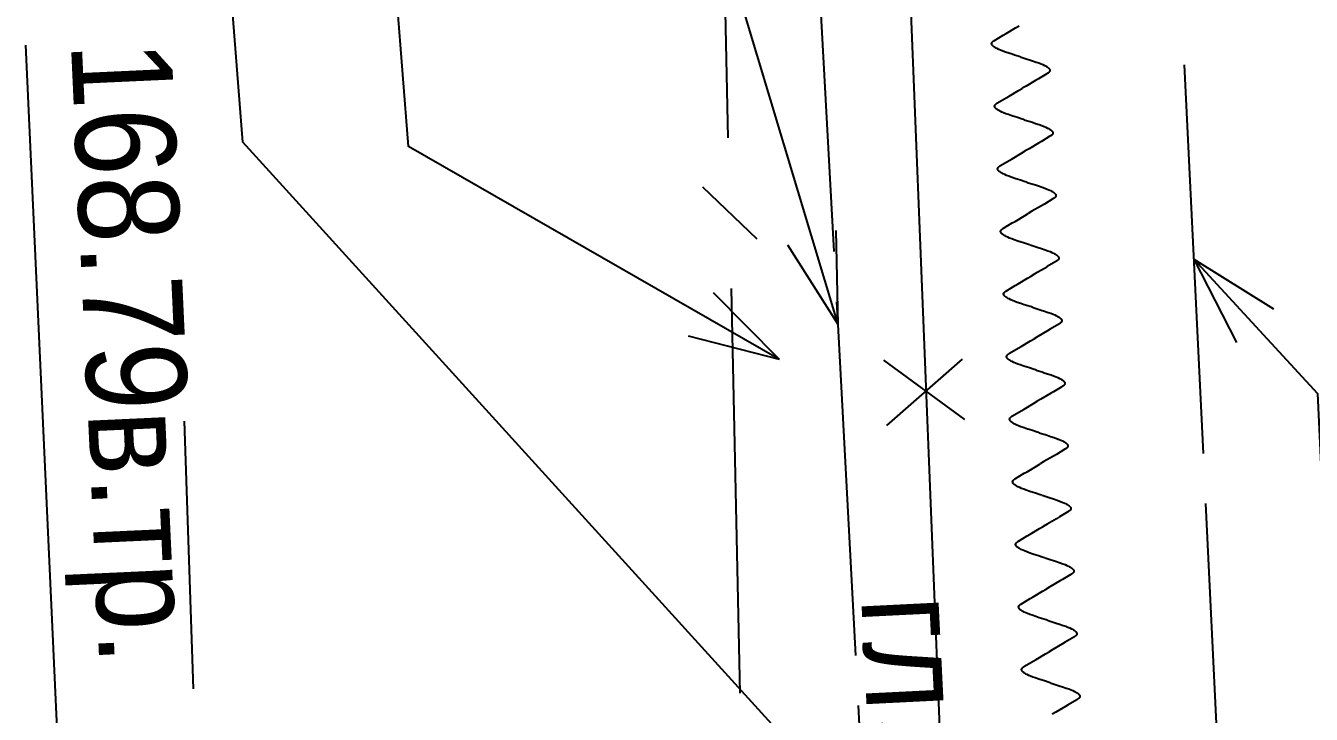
# Model space of a CAD drawing. Header units: metres. Extents: x -3947 to -3704, y 4976 to 6609.
# Drawn here: x -3901.38 to -3888.58, y 6405.94 to 6412.79 of the extents above; entities that cross this region are included whole.
import ezdxf
from ezdxf.enums import TextEntityAlignment as Align

# ---------------------------------------------------------------- set-up
doc = ezdxf.new("R2010")
doc.units = ezdxf.units.M
doc.header["$MEASUREMENT"] = 0
for name, color, linetype, lineweight in [('Водопровод', 7, 'Continuous', 25), ('Кабель защиты', 7, 'Continuous', 25), ('Кабель связи', 7, 'Continuous', 25), ('Кабель электрический', 7, 'Continuous', 25)]:
    doc.layers.add(name, color=color, linetype=linetype, lineweight=lineweight)
doc.styles.add('Style-RUSSIAN_1251', font='RUSSIAN_1251.shx')

msp = doc.modelspace()

# ---------------------------------------------------------------- linework, layer by layer
at = {"layer": 'Водопровод', "linetype": 'Continuous'}
for p, q in [((-3892.808, 6418.92), (-3892.184, 6403.401)), ((-3892.028, 6408.873), (-3892.835, 6409.463)), ((-3892.054, 6409.473), (-3892.807, 6408.814))]:
    msp.add_line(p, q, dxfattribs=at)
at = {"layer": 'Водопровод', "linetype": 'Continuous', "flags": 128}
msp.add_lwpolyline([(-3888.648, 6400.006), (-3899.22, 6411.634), (-3899.835, 6419.475)], dxfattribs=at)
at = {"layer": 'Кабель защиты', "linetype": 'Continuous', "flags": 128}
for points in [[(-3891.47, 6412.482), (-3891.485, 6412.487), (-3891.534, 6412.502), (-3891.555, 6412.509), (-3891.588, 6412.52), (-3891.624, 6412.532), (-3891.649, 6412.541), (-3891.672, 6412.55), (-3891.689, 6412.558), (-3891.707, 6412.566), (-3891.717, 6412.571), (-3891.726, 6412.576), (-3891.733, 6412.581), (-3891.736, 6412.583), (-3891.739, 6412.585), (-3891.744, 6412.589), (-3891.747, 6412.592), (-3891.75, 6412.594), (-3891.752, 6412.596), (-3891.754, 6412.599), (-3891.756, 6412.602), (-3891.758, 6412.604), (-3891.758, 6412.606), (-3891.759, 6412.607), (-3891.76, 6412.609), (-3891.76, 6412.61), (-3891.76, 6412.612), (-3891.761, 6412.614), (-3891.761, 6412.616), (-3891.761, 6412.617), (-3891.761, 6412.618), (-3891.76, 6412.619), (-3891.76, 6412.62), (-3891.76, 6412.621), (-3891.759, 6412.623), (-3891.759, 6412.624), (-3891.758, 6412.626), (-3891.757, 6412.628), (-3891.756, 6412.629), (-3891.755, 6412.63), (-3891.754, 6412.631), (-3891.753, 6412.632), (-3891.752, 6412.633), (-3891.75, 6412.636), (-3891.748, 6412.637), (-3891.745, 6412.639), (-3891.741, 6412.642), (-3891.738, 6412.644), (-3891.731, 6412.648), (-3891.645, 6412.7), (-3891.617, 6412.716), (-3891.522, 6412.772), (-3891.485, 6412.794)], [(-3891.47, 6412.482), (-3891.456, 6412.478), (-3891.407, 6412.462), (-3891.385, 6412.455), (-3891.352, 6412.445), (-3891.316, 6412.432), (-3891.292, 6412.423), (-3891.268, 6412.414), (-3891.251, 6412.407), (-3891.234, 6412.399), (-3891.224, 6412.393), (-3891.215, 6412.388), (-3891.208, 6412.384), (-3891.205, 6412.382), (-3891.202, 6412.379), (-3891.196, 6412.375), (-3891.193, 6412.373), (-3891.191, 6412.37), (-3891.188, 6412.368), (-3891.186, 6412.365), (-3891.184, 6412.362), (-3891.183, 6412.36), (-3891.182, 6412.358), (-3891.181, 6412.357), (-3891.181, 6412.355), (-3891.181, 6412.354), (-3891.18, 6412.352), (-3891.18, 6412.35), (-3891.18, 6412.348), (-3891.18, 6412.347), (-3891.18, 6412.346), (-3891.18, 6412.345), (-3891.18, 6412.344), (-3891.181, 6412.343), (-3891.181, 6412.341), (-3891.182, 6412.34), (-3891.183, 6412.338), (-3891.184, 6412.337), (-3891.184, 6412.336), (-3891.185, 6412.334), (-3891.186, 6412.333), (-3891.187, 6412.332), (-3891.188, 6412.331), (-3891.191, 6412.329), (-3891.193, 6412.327), (-3891.195, 6412.325), (-3891.199, 6412.322), (-3891.203, 6412.32), (-3891.21, 6412.316), (-3891.295, 6412.265), (-3891.324, 6412.248), (-3891.418, 6412.192), (-3891.455, 6412.171)], [(-3891.44, 6411.859), (-3891.455, 6411.863), (-3891.504, 6411.879), (-3891.526, 6411.886), (-3891.558, 6411.896), (-3891.594, 6411.909), (-3891.619, 6411.918), (-3891.643, 6411.927), (-3891.66, 6411.934), (-3891.677, 6411.942), (-3891.687, 6411.948), (-3891.696, 6411.953), (-3891.703, 6411.957), (-3891.706, 6411.959), (-3891.709, 6411.962), (-3891.714, 6411.966), (-3891.718, 6411.968), (-3891.72, 6411.971), (-3891.722, 6411.973), (-3891.724, 6411.976), (-3891.727, 6411.979), (-3891.728, 6411.981), (-3891.729, 6411.983), (-3891.729, 6411.984), (-3891.73, 6411.986), (-3891.73, 6411.987), (-3891.731, 6411.989), (-3891.731, 6411.991), (-3891.731, 6411.993), (-3891.731, 6411.994), (-3891.731, 6411.995), (-3891.73, 6411.996), (-3891.73, 6411.997), (-3891.73, 6411.998), (-3891.729, 6412), (-3891.729, 6412.001), (-3891.728, 6412.003), (-3891.727, 6412.004), (-3891.726, 6412.005), (-3891.725, 6412.007), (-3891.724, 6412.008), (-3891.723, 6412.009), (-3891.722, 6412.01), (-3891.72, 6412.012), (-3891.718, 6412.014), (-3891.715, 6412.016), (-3891.712, 6412.019), (-3891.708, 6412.021), (-3891.701, 6412.025), (-3891.616, 6412.076), (-3891.587, 6412.093), (-3891.492, 6412.149), (-3891.455, 6412.17)], [(-3891.44, 6411.859), (-3891.426, 6411.854), (-3891.377, 6411.839), (-3891.355, 6411.832), (-3891.323, 6411.821), (-3891.286, 6411.809), (-3891.262, 6411.8), (-3891.238, 6411.791), (-3891.221, 6411.783), (-3891.204, 6411.775), (-3891.194, 6411.77), (-3891.185, 6411.765), (-3891.178, 6411.76), (-3891.175, 6411.758), (-3891.172, 6411.756), (-3891.166, 6411.752), (-3891.163, 6411.749), (-3891.161, 6411.747), (-3891.159, 6411.745), (-3891.157, 6411.742), (-3891.154, 6411.739), (-3891.153, 6411.737), (-3891.152, 6411.735), (-3891.152, 6411.734), (-3891.151, 6411.732), (-3891.151, 6411.731), (-3891.15, 6411.729), (-3891.15, 6411.727), (-3891.15, 6411.725), (-3891.15, 6411.724), (-3891.15, 6411.723), (-3891.15, 6411.722), (-3891.151, 6411.721), (-3891.151, 6411.72), (-3891.151, 6411.718), (-3891.152, 6411.717), (-3891.153, 6411.715), (-3891.154, 6411.713), (-3891.155, 6411.712), (-3891.155, 6411.711), (-3891.157, 6411.71), (-3891.158, 6411.709), (-3891.159, 6411.708), (-3891.161, 6411.705), (-3891.163, 6411.704), (-3891.166, 6411.702), (-3891.169, 6411.699), (-3891.173, 6411.697), (-3891.18, 6411.693), (-3891.265, 6411.641), (-3891.294, 6411.625), (-3891.388, 6411.569), (-3891.426, 6411.547)], [(-3891.411, 6411.236), (-3891.425, 6411.24), (-3891.474, 6411.255), (-3891.496, 6411.262), (-3891.528, 6411.273), (-3891.565, 6411.286), (-3891.589, 6411.295), (-3891.613, 6411.304), (-3891.63, 6411.311), (-3891.647, 6411.319), (-3891.657, 6411.325), (-3891.666, 6411.329), (-3891.673, 6411.334), (-3891.676, 6411.336), (-3891.679, 6411.338), (-3891.685, 6411.342), (-3891.688, 6411.345), (-3891.69, 6411.347), (-3891.692, 6411.35), (-3891.695, 6411.352), (-3891.697, 6411.356), (-3891.698, 6411.358), (-3891.699, 6411.359), (-3891.699, 6411.361), (-3891.7, 6411.362), (-3891.7, 6411.364), (-3891.701, 6411.366), (-3891.701, 6411.367), (-3891.701, 6411.369), (-3891.701, 6411.37), (-3891.701, 6411.371), (-3891.701, 6411.372), (-3891.7, 6411.374), (-3891.7, 6411.375), (-3891.7, 6411.376), (-3891.699, 6411.378), (-3891.698, 6411.38), (-3891.697, 6411.381), (-3891.696, 6411.382), (-3891.696, 6411.383), (-3891.694, 6411.385), (-3891.693, 6411.386), (-3891.692, 6411.387), (-3891.69, 6411.389), (-3891.688, 6411.391), (-3891.686, 6411.393), (-3891.682, 6411.395), (-3891.678, 6411.398), (-3891.671, 6411.402), (-3891.586, 6411.453), (-3891.557, 6411.47), (-3891.463, 6411.525), (-3891.426, 6411.547)], [(-3891.411, 6411.236), (-3891.396, 6411.231), (-3891.347, 6411.216), (-3891.325, 6411.209), (-3891.293, 6411.198), (-3891.257, 6411.186), (-3891.232, 6411.177), (-3891.209, 6411.167), (-3891.191, 6411.16), (-3891.174, 6411.152), (-3891.164, 6411.147), (-3891.155, 6411.142), (-3891.148, 6411.137), (-3891.145, 6411.135), (-3891.142, 6411.133), (-3891.137, 6411.129), (-3891.133, 6411.126), (-3891.131, 6411.124), (-3891.129, 6411.121), (-3891.127, 6411.119), (-3891.124, 6411.116), (-3891.123, 6411.113), (-3891.122, 6411.112), (-3891.122, 6411.11), (-3891.121, 6411.109), (-3891.121, 6411.108), (-3891.12, 6411.105), (-3891.12, 6411.104), (-3891.12, 6411.102), (-3891.12, 6411.101), (-3891.12, 6411.1), (-3891.121, 6411.099), (-3891.121, 6411.097), (-3891.121, 6411.096), (-3891.122, 6411.095), (-3891.122, 6411.093), (-3891.123, 6411.091), (-3891.124, 6411.09), (-3891.125, 6411.089), (-3891.126, 6411.088), (-3891.127, 6411.087), (-3891.128, 6411.085), (-3891.129, 6411.084), (-3891.131, 6411.082), (-3891.133, 6411.081), (-3891.136, 6411.078), (-3891.139, 6411.076), (-3891.143, 6411.073), (-3891.15, 6411.069), (-3891.235, 6411.018), (-3891.264, 6411.001), (-3891.359, 6410.946), (-3891.396, 6410.924)], [(-3891.381, 6410.612), (-3891.395, 6410.617), (-3891.444, 6410.632), (-3891.466, 6410.639), (-3891.499, 6410.65), (-3891.535, 6410.662), (-3891.559, 6410.671), (-3891.583, 6410.68), (-3891.6, 6410.688), (-3891.617, 6410.696), (-3891.627, 6410.701), (-3891.636, 6410.706), (-3891.643, 6410.711), (-3891.646, 6410.713), (-3891.65, 6410.715), (-3891.655, 6410.719), (-3891.658, 6410.722), (-3891.66, 6410.724), (-3891.663, 6410.727), (-3891.665, 6410.729), (-3891.667, 6410.732), (-3891.668, 6410.735), (-3891.669, 6410.736), (-3891.67, 6410.737), (-3891.67, 6410.739), (-3891.671, 6410.74), (-3891.671, 6410.742), (-3891.671, 6410.744), (-3891.671, 6410.746), (-3891.671, 6410.747), (-3891.671, 6410.748), (-3891.671, 6410.749), (-3891.671, 6410.75), (-3891.67, 6410.752), (-3891.67, 6410.753), (-3891.669, 6410.755), (-3891.668, 6410.756), (-3891.667, 6410.758), (-3891.667, 6410.759), (-3891.666, 6410.76), (-3891.665, 6410.761), (-3891.664, 6410.762), (-3891.663, 6410.763), (-3891.66, 6410.766), (-3891.658, 6410.767), (-3891.656, 6410.769), (-3891.652, 6410.772), (-3891.648, 6410.774), (-3891.641, 6410.779), (-3891.556, 6410.83), (-3891.527, 6410.846), (-3891.433, 6410.902), (-3891.396, 6410.924)], [(-3891.381, 6410.612), (-3891.366, 6410.608), (-3891.317, 6410.592), (-3891.296, 6410.585), (-3891.263, 6410.575), (-3891.227, 6410.562), (-3891.202, 6410.553), (-3891.179, 6410.544), (-3891.162, 6410.537), (-3891.144, 6410.529), (-3891.134, 6410.523), (-3891.126, 6410.518), (-3891.118, 6410.514), (-3891.115, 6410.512), (-3891.112, 6410.51), (-3891.107, 6410.505), (-3891.104, 6410.503), (-3891.101, 6410.5), (-3891.099, 6410.498), (-3891.097, 6410.495), (-3891.095, 6410.492), (-3891.093, 6410.49), (-3891.093, 6410.489), (-3891.092, 6410.487), (-3891.091, 6410.486), (-3891.091, 6410.484), (-3891.091, 6410.482), (-3891.09, 6410.48), (-3891.09, 6410.478), (-3891.09, 6410.478), (-3891.09, 6410.476), (-3891.091, 6410.475), (-3891.091, 6410.474), (-3891.091, 6410.473), (-3891.092, 6410.472), (-3891.092, 6410.47), (-3891.093, 6410.468), (-3891.094, 6410.467), (-3891.095, 6410.466), (-3891.096, 6410.465), (-3891.097, 6410.463), (-3891.098, 6410.462), (-3891.099, 6410.461), (-3891.101, 6410.459), (-3891.103, 6410.457), (-3891.106, 6410.455), (-3891.11, 6410.452), (-3891.113, 6410.45), (-3891.12, 6410.446), (-3891.206, 6410.395), (-3891.234, 6410.378), (-3891.329, 6410.322), (-3891.366, 6410.301)], [(-3891.351, 6409.989), (-3891.365, 6409.994), (-3891.414, 6410.009), (-3891.436, 6410.016), (-3891.469, 6410.027), (-3891.505, 6410.039), (-3891.529, 6410.048), (-3891.553, 6410.057), (-3891.57, 6410.064), (-3891.587, 6410.073), (-3891.598, 6410.078), (-3891.606, 6410.083), (-3891.614, 6410.087), (-3891.617, 6410.09), (-3891.62, 6410.092), (-3891.625, 6410.096), (-3891.628, 6410.099), (-3891.63, 6410.101), (-3891.633, 6410.103), (-3891.635, 6410.106), (-3891.637, 6410.109), (-3891.638, 6410.111), (-3891.639, 6410.113), (-3891.64, 6410.114), (-3891.64, 6410.116), (-3891.641, 6410.117), (-3891.641, 6410.119), (-3891.641, 6410.121), (-3891.641, 6410.123), (-3891.641, 6410.124), (-3891.641, 6410.125), (-3891.641, 6410.126), (-3891.641, 6410.127), (-3891.64, 6410.128), (-3891.64, 6410.13), (-3891.639, 6410.131), (-3891.638, 6410.133), (-3891.637, 6410.134), (-3891.637, 6410.135), (-3891.636, 6410.137), (-3891.635, 6410.138), (-3891.634, 6410.139), (-3891.633, 6410.14), (-3891.63, 6410.142), (-3891.629, 6410.144), (-3891.626, 6410.146), (-3891.622, 6410.149), (-3891.618, 6410.151), (-3891.611, 6410.155), (-3891.526, 6410.207), (-3891.497, 6410.223), (-3891.403, 6410.279), (-3891.366, 6410.301)], [(-3891.351, 6409.989), (-3891.336, 6409.984), (-3891.288, 6409.969), (-3891.266, 6409.962), (-3891.233, 6409.951), (-3891.197, 6409.939), (-3891.172, 6409.93), (-3891.149, 6409.921), (-3891.132, 6409.914), (-3891.115, 6409.905), (-3891.104, 6409.9), (-3891.096, 6409.895), (-3891.088, 6409.891), (-3891.085, 6409.888), (-3891.082, 6409.886), (-3891.077, 6409.882), (-3891.074, 6409.879), (-3891.071, 6409.877), (-3891.069, 6409.875), (-3891.067, 6409.872), (-3891.065, 6409.869), (-3891.064, 6409.867), (-3891.063, 6409.865), (-3891.062, 6409.864), (-3891.062, 6409.862), (-3891.061, 6409.861), (-3891.061, 6409.859), (-3891.061, 6409.857), (-3891.06, 6409.855), (-3891.061, 6409.854), (-3891.061, 6409.853), (-3891.061, 6409.852), (-3891.061, 6409.851), (-3891.061, 6409.85), (-3891.062, 6409.848), (-3891.063, 6409.847), (-3891.064, 6409.845), (-3891.064, 6409.844), (-3891.065, 6409.843), (-3891.066, 6409.841), (-3891.067, 6409.84), (-3891.068, 6409.839), (-3891.069, 6409.838), (-3891.071, 6409.836), (-3891.073, 6409.834), (-3891.076, 6409.832), (-3891.08, 6409.829), (-3891.083, 6409.827), (-3891.09, 6409.823), (-3891.176, 6409.771), (-3891.204, 6409.755), (-3891.299, 6409.699), (-3891.336, 6409.677)], [(-3891.321, 6409.366), (-3891.336, 6409.37), (-3891.384, 6409.386), (-3891.406, 6409.393), (-3891.439, 6409.403), (-3891.475, 6409.416), (-3891.5, 6409.425), (-3891.523, 6409.434), (-3891.54, 6409.441), (-3891.557, 6409.449), (-3891.568, 6409.455), (-3891.576, 6409.46), (-3891.584, 6409.464), (-3891.587, 6409.466), (-3891.59, 6409.468), (-3891.595, 6409.473), (-3891.598, 6409.475), (-3891.601, 6409.478), (-3891.603, 6409.48), (-3891.605, 6409.483), (-3891.607, 6409.486), (-3891.608, 6409.488), (-3891.609, 6409.489), (-3891.61, 6409.491), (-3891.61, 6409.492), (-3891.611, 6409.494), (-3891.611, 6409.496), (-3891.611, 6409.498), (-3891.611, 6409.5), (-3891.611, 6409.5), (-3891.611, 6409.502), (-3891.611, 6409.503), (-3891.611, 6409.504), (-3891.611, 6409.505), (-3891.61, 6409.506), (-3891.609, 6409.508), (-3891.608, 6409.51), (-3891.608, 6409.511), (-3891.607, 6409.512), (-3891.606, 6409.513), (-3891.605, 6409.515), (-3891.604, 6409.516), (-3891.603, 6409.517), (-3891.601, 6409.519), (-3891.599, 6409.521), (-3891.596, 6409.523), (-3891.592, 6409.526), (-3891.589, 6409.528), (-3891.582, 6409.532), (-3891.496, 6409.583), (-3891.468, 6409.6), (-3891.373, 6409.656), (-3891.336, 6409.677)], [(-3891.321, 6409.366), (-3891.307, 6409.361), (-3891.258, 6409.346), (-3891.236, 6409.339), (-3891.203, 6409.328), (-3891.167, 6409.316), (-3891.143, 6409.307), (-3891.119, 6409.298), (-3891.102, 6409.29), (-3891.085, 6409.282), (-3891.074, 6409.277), (-3891.066, 6409.272), (-3891.058, 6409.267), (-3891.055, 6409.265), (-3891.052, 6409.263), (-3891.047, 6409.259), (-3891.044, 6409.256), (-3891.042, 6409.254), (-3891.039, 6409.251), (-3891.037, 6409.249), (-3891.035, 6409.246), (-3891.034, 6409.243), (-3891.033, 6409.242), (-3891.032, 6409.241), (-3891.032, 6409.239), (-3891.031, 6409.238), (-3891.031, 6409.236), (-3891.031, 6409.234), (-3891.031, 6409.232), (-3891.031, 6409.231), (-3891.031, 6409.23), (-3891.031, 6409.229), (-3891.031, 6409.228), (-3891.032, 6409.226), (-3891.032, 6409.225), (-3891.033, 6409.223), (-3891.034, 6409.222), (-3891.035, 6409.22), (-3891.035, 6409.219), (-3891.036, 6409.218), (-3891.037, 6409.217), (-3891.038, 6409.216), (-3891.039, 6409.214), (-3891.042, 6409.212), (-3891.043, 6409.211), (-3891.046, 6409.209), (-3891.05, 6409.206), (-3891.054, 6409.204), (-3891.061, 6409.199), (-3891.146, 6409.148), (-3891.175, 6409.132), (-3891.269, 6409.076), (-3891.306, 6409.054)], [(-3891.291, 6408.742), (-3891.306, 6408.747), (-3891.355, 6408.762), (-3891.376, 6408.769), (-3891.409, 6408.78), (-3891.445, 6408.792), (-3891.47, 6408.801), (-3891.493, 6408.811), (-3891.51, 6408.818), (-3891.528, 6408.826), (-3891.538, 6408.831), (-3891.546, 6408.836), (-3891.554, 6408.841), (-3891.557, 6408.843), (-3891.56, 6408.845), (-3891.565, 6408.849), (-3891.568, 6408.852), (-3891.571, 6408.854), (-3891.573, 6408.857), (-3891.575, 6408.859), (-3891.577, 6408.862), (-3891.579, 6408.865), (-3891.579, 6408.866), (-3891.58, 6408.868), (-3891.581, 6408.869), (-3891.581, 6408.87), (-3891.581, 6408.873), (-3891.582, 6408.874), (-3891.582, 6408.876), (-3891.582, 6408.877), (-3891.582, 6408.878), (-3891.581, 6408.879), (-3891.581, 6408.881), (-3891.581, 6408.882), (-3891.58, 6408.883), (-3891.58, 6408.885), (-3891.579, 6408.887), (-3891.578, 6408.888), (-3891.577, 6408.889), (-3891.576, 6408.89), (-3891.575, 6408.891), (-3891.574, 6408.893), (-3891.573, 6408.894), (-3891.571, 6408.896), (-3891.569, 6408.897), (-3891.566, 6408.9), (-3891.562, 6408.902), (-3891.559, 6408.905), (-3891.552, 6408.909), (-3891.466, 6408.96), (-3891.438, 6408.977), (-3891.343, 6409.032), (-3891.306, 6409.054)], [(-3891.291, 6408.742), (-3891.277, 6408.738), (-3891.228, 6408.723), (-3891.206, 6408.716), (-3891.173, 6408.705), (-3891.137, 6408.692), (-3891.113, 6408.683), (-3891.089, 6408.674), (-3891.072, 6408.667), (-3891.055, 6408.659), (-3891.045, 6408.653), (-3891.036, 6408.649), (-3891.029, 6408.644), (-3891.026, 6408.642), (-3891.022, 6408.64), (-3891.017, 6408.636), (-3891.014, 6408.633), (-3891.012, 6408.631), (-3891.009, 6408.628), (-3891.007, 6408.626), (-3891.005, 6408.622), (-3891.004, 6408.62), (-3891.003, 6408.619), (-3891.002, 6408.617), (-3891.002, 6408.616), (-3891.001, 6408.614), (-3891.001, 6408.612), (-3891.001, 6408.611), (-3891.001, 6408.609), (-3891.001, 6408.608), (-3891.001, 6408.607), (-3891.001, 6408.605), (-3891.001, 6408.604), (-3891.002, 6408.603), (-3891.002, 6408.602), (-3891.003, 6408.6), (-3891.004, 6408.598), (-3891.005, 6408.597), (-3891.005, 6408.596), (-3891.006, 6408.595), (-3891.007, 6408.593), (-3891.008, 6408.592), (-3891.009, 6408.591), (-3891.012, 6408.589), (-3891.014, 6408.587), (-3891.016, 6408.585), (-3891.02, 6408.583), (-3891.024, 6408.58), (-3891.031, 6408.576), (-3891.116, 6408.525), (-3891.145, 6408.508), (-3891.239, 6408.453), (-3891.276, 6408.431)], [(-3891.261, 6408.119), (-3891.276, 6408.124), (-3891.325, 6408.139), (-3891.347, 6408.146), (-3891.379, 6408.157), (-3891.415, 6408.169), (-3891.44, 6408.178), (-3891.463, 6408.187), (-3891.481, 6408.195), (-3891.498, 6408.203), (-3891.508, 6408.208), (-3891.517, 6408.213), (-3891.524, 6408.218), (-3891.527, 6408.22), (-3891.53, 6408.222), (-3891.535, 6408.226), (-3891.539, 6408.229), (-3891.541, 6408.231), (-3891.543, 6408.233), (-3891.545, 6408.236), (-3891.548, 6408.239), (-3891.549, 6408.241), (-3891.55, 6408.243), (-3891.55, 6408.244), (-3891.551, 6408.246), (-3891.551, 6408.247), (-3891.552, 6408.249), (-3891.552, 6408.251), (-3891.552, 6408.253), (-3891.552, 6408.254), (-3891.552, 6408.255), (-3891.551, 6408.256), (-3891.551, 6408.257), (-3891.551, 6408.258), (-3891.55, 6408.26), (-3891.55, 6408.261), (-3891.549, 6408.263), (-3891.548, 6408.265), (-3891.547, 6408.266), (-3891.546, 6408.267), (-3891.545, 6408.268), (-3891.544, 6408.269), (-3891.543, 6408.27), (-3891.541, 6408.273), (-3891.539, 6408.274), (-3891.536, 6408.276), (-3891.533, 6408.279), (-3891.529, 6408.281), (-3891.522, 6408.285), (-3891.437, 6408.337), (-3891.408, 6408.353), (-3891.313, 6408.409), (-3891.276, 6408.431)], [(-3891.261, 6408.119), (-3891.247, 6408.115), (-3891.198, 6408.099), (-3891.176, 6408.092), (-3891.144, 6408.082), (-3891.107, 6408.069), (-3891.083, 6408.06), (-3891.059, 6408.051), (-3891.042, 6408.044), (-3891.025, 6408.036), (-3891.015, 6408.03), (-3891.006, 6408.025), (-3890.999, 6408.021), (-3890.996, 6408.019), (-3890.993, 6408.016), (-3890.987, 6408.012), (-3890.984, 6408.01), (-3890.982, 6408.007), (-3890.98, 6408.005), (-3890.977, 6408.002), (-3890.975, 6407.999), (-3890.974, 6407.997), (-3890.973, 6407.995), (-3890.973, 6407.994), (-3890.972, 6407.992), (-3890.972, 6407.991), (-3890.971, 6407.989), (-3890.971, 6407.987), (-3890.971, 6407.985), (-3890.971, 6407.984), (-3890.971, 6407.983), (-3890.971, 6407.982), (-3890.972, 6407.981), (-3890.972, 6407.98), (-3890.972, 6407.978), (-3890.973, 6407.977), (-3890.974, 6407.975), (-3890.975, 6407.974), (-3890.976, 6407.973), (-3890.976, 6407.971), (-3890.978, 6407.97), (-3890.979, 6407.969), (-3890.98, 6407.968), (-3890.982, 6407.966), (-3890.984, 6407.964), (-3890.986, 6407.962), (-3890.99, 6407.959), (-3890.994, 6407.957), (-3891.001, 6407.953), (-3891.086, 6407.902), (-3891.115, 6407.885), (-3891.209, 6407.829), (-3891.246, 6407.808)], [(-3891.232, 6407.496), (-3891.246, 6407.5), (-3891.295, 6407.516), (-3891.317, 6407.523), (-3891.349, 6407.533), (-3891.386, 6407.546), (-3891.41, 6407.555), (-3891.434, 6407.564), (-3891.451, 6407.571), (-3891.468, 6407.579), (-3891.478, 6407.585), (-3891.487, 6407.59), (-3891.494, 6407.594), (-3891.497, 6407.596), (-3891.5, 6407.599), (-3891.506, 6407.603), (-3891.509, 6407.605), (-3891.511, 6407.608), (-3891.513, 6407.61), (-3891.515, 6407.613), (-3891.518, 6407.616), (-3891.519, 6407.618), (-3891.52, 6407.62), (-3891.52, 6407.621), (-3891.521, 6407.623), (-3891.521, 6407.624), (-3891.522, 6407.626), (-3891.522, 6407.628), (-3891.522, 6407.63), (-3891.522, 6407.631), (-3891.522, 6407.632), (-3891.522, 6407.633), (-3891.521, 6407.634), (-3891.521, 6407.635), (-3891.521, 6407.637), (-3891.52, 6407.638), (-3891.519, 6407.64), (-3891.518, 6407.641), (-3891.517, 6407.642), (-3891.517, 6407.644), (-3891.515, 6407.645), (-3891.514, 6407.646), (-3891.513, 6407.647), (-3891.511, 6407.649), (-3891.509, 6407.651), (-3891.506, 6407.653), (-3891.503, 6407.656), (-3891.499, 6407.658), (-3891.492, 6407.662), (-3891.407, 6407.713), (-3891.378, 6407.73), (-3891.284, 6407.786), (-3891.246, 6407.807)], [(-3891.232, 6407.496), (-3891.217, 6407.491), (-3891.168, 6407.476), (-3891.146, 6407.469), (-3891.114, 6407.458), (-3891.078, 6407.446), (-3891.053, 6407.437), (-3891.029, 6407.428), (-3891.012, 6407.42), (-3890.995, 6407.412), (-3890.985, 6407.407), (-3890.976, 6407.402), (-3890.969, 6407.397), (-3890.966, 6407.395), (-3890.963, 6407.393), (-3890.958, 6407.389), (-3890.954, 6407.386), (-3890.952, 6407.384), (-3890.95, 6407.382), (-3890.948, 6407.379), (-3890.945, 6407.376), (-3890.944, 6407.374), (-3890.943, 6407.372), (-3890.943, 6407.371), (-3890.942, 6407.369), (-3890.942, 6407.368), (-3890.941, 6407.366), (-3890.941, 6407.364), (-3890.941, 6407.362), (-3890.941, 6407.361), (-3890.941, 6407.36), (-3890.941, 6407.359), (-3890.942, 6407.358), (-3890.942, 6407.357), (-3890.943, 6407.355), (-3890.943, 6407.354), (-3890.944, 6407.352), (-3890.945, 6407.35), (-3890.946, 6407.349), (-3890.947, 6407.348), (-3890.948, 6407.347), (-3890.949, 6407.346), (-3890.95, 6407.345), (-3890.952, 6407.342), (-3890.954, 6407.341), (-3890.957, 6407.339), (-3890.96, 6407.336), (-3890.964, 6407.334), (-3890.971, 6407.33), (-3891.056, 6407.278), (-3891.085, 6407.262), (-3891.18, 6407.206), (-3891.217, 6407.184)], [(-3891.202, 6406.873), (-3891.216, 6406.877), (-3891.265, 6406.892), (-3891.287, 6406.899), (-3891.32, 6406.91), (-3891.356, 6406.923), (-3891.38, 6406.932), (-3891.404, 6406.941), (-3891.421, 6406.948), (-3891.438, 6406.956), (-3891.448, 6406.962), (-3891.457, 6406.966), (-3891.464, 6406.971), (-3891.467, 6406.973), (-3891.47, 6406.975), (-3891.476, 6406.979), (-3891.479, 6406.982), (-3891.481, 6406.984), (-3891.484, 6406.987), (-3891.486, 6406.989), (-3891.488, 6406.993), (-3891.489, 6406.995), (-3891.49, 6406.996), (-3891.491, 6406.998), (-3891.491, 6406.999), (-3891.491, 6407.001), (-3891.492, 6407.003), (-3891.492, 6407.004), (-3891.492, 6407.006), (-3891.492, 6407.007), (-3891.492, 6407.008), (-3891.492, 6407.009), (-3891.492, 6407.011), (-3891.491, 6407.012), (-3891.491, 6407.013), (-3891.49, 6407.015), (-3891.489, 6407.017), (-3891.488, 6407.018), (-3891.488, 6407.019), (-3891.487, 6407.02), (-3891.486, 6407.022), (-3891.485, 6407.023), (-3891.484, 6407.024), (-3891.481, 6407.026), (-3891.479, 6407.028), (-3891.477, 6407.03), (-3891.473, 6407.032), (-3891.469, 6407.035), (-3891.462, 6407.039), (-3891.377, 6407.09), (-3891.348, 6407.107), (-3891.254, 6407.162), (-3891.217, 6407.184)], [(-3891.202, 6406.873), (-3891.187, 6406.868), (-3891.138, 6406.853), (-3891.117, 6406.846), (-3891.084, 6406.835), (-3891.048, 6406.823), (-3891.023, 6406.814), (-3891, 6406.804), (-3890.983, 6406.797), (-3890.965, 6406.789), (-3890.955, 6406.784), (-3890.946, 6406.779), (-3890.939, 6406.774), (-3890.936, 6406.772), (-3890.933, 6406.77), (-3890.928, 6406.766), (-3890.925, 6406.763), (-3890.922, 6406.761), (-3890.92, 6406.758), (-3890.918, 6406.756), (-3890.916, 6406.753), (-3890.914, 6406.75), (-3890.914, 6406.749), (-3890.913, 6406.747), (-3890.912, 6406.746), (-3890.912, 6406.745), (-3890.912, 6406.742), (-3890.911, 6406.741), (-3890.911, 6406.739), (-3890.911, 6406.738), (-3890.911, 6406.737), (-3890.912, 6406.736), (-3890.912, 6406.734), (-3890.912, 6406.733), (-3890.913, 6406.732), (-3890.913, 6406.73), (-3890.914, 6406.728), (-3890.915, 6406.727), (-3890.916, 6406.726), (-3890.917, 6406.725), (-3890.918, 6406.724), (-3890.919, 6406.722), (-3890.92, 6406.721), (-3890.922, 6406.719), (-3890.924, 6406.718), (-3890.927, 6406.715), (-3890.931, 6406.713), (-3890.934, 6406.71), (-3890.941, 6406.706), (-3891.027, 6406.655), (-3891.055, 6406.638), (-3891.15, 6406.583), (-3891.187, 6406.561)], [(-3891.172, 6406.249), (-3891.186, 6406.254), (-3891.235, 6406.269), (-3891.257, 6406.276), (-3891.29, 6406.287), (-3891.326, 6406.299), (-3891.35, 6406.308), (-3891.374, 6406.317), (-3891.391, 6406.325), (-3891.408, 6406.333), (-3891.419, 6406.338), (-3891.427, 6406.343), (-3891.435, 6406.348), (-3891.438, 6406.35), (-3891.441, 6406.352), (-3891.446, 6406.356), (-3891.449, 6406.359), (-3891.451, 6406.361), (-3891.454, 6406.364), (-3891.456, 6406.366), (-3891.458, 6406.369), (-3891.459, 6406.372), (-3891.46, 6406.373), (-3891.461, 6406.374), (-3891.461, 6406.376), (-3891.462, 6406.377), (-3891.462, 6406.379), (-3891.462, 6406.381), (-3891.462, 6406.383), (-3891.462, 6406.384), (-3891.462, 6406.385), (-3891.462, 6406.386), (-3891.462, 6406.387), (-3891.461, 6406.389), (-3891.461, 6406.39), (-3891.46, 6406.392), (-3891.459, 6406.393), (-3891.458, 6406.395), (-3891.458, 6406.396), (-3891.457, 6406.397), (-3891.456, 6406.398), (-3891.455, 6406.399), (-3891.454, 6406.4), (-3891.451, 6406.403), (-3891.45, 6406.404), (-3891.447, 6406.406), (-3891.443, 6406.409), (-3891.439, 6406.411), (-3891.432, 6406.416), (-3891.347, 6406.467), (-3891.318, 6406.483), (-3891.224, 6406.539), (-3891.187, 6406.561)], [(-3891.172, 6406.249), (-3891.157, 6406.245), (-3891.108, 6406.229), (-3891.087, 6406.222), (-3891.054, 6406.212), (-3891.018, 6406.199), (-3890.993, 6406.19), (-3890.97, 6406.181), (-3890.953, 6406.174), (-3890.936, 6406.166), (-3890.925, 6406.16), (-3890.917, 6406.155), (-3890.909, 6406.151), (-3890.906, 6406.149), (-3890.903, 6406.147), (-3890.898, 6406.142), (-3890.895, 6406.14), (-3890.892, 6406.137), (-3890.89, 6406.135), (-3890.888, 6406.132), (-3890.886, 6406.129), (-3890.884, 6406.127), (-3890.884, 6406.126), (-3890.883, 6406.124), (-3890.883, 6406.123), (-3890.882, 6406.121), (-3890.882, 6406.119), (-3890.882, 6406.117), (-3890.881, 6406.115), (-3890.882, 6406.115), (-3890.882, 6406.113), (-3890.882, 6406.112), (-3890.882, 6406.111), (-3890.882, 6406.11), (-3890.883, 6406.109), (-3890.884, 6406.107), (-3890.885, 6406.105), (-3890.885, 6406.104), (-3890.886, 6406.103), (-3890.887, 6406.102), (-3890.888, 6406.1), (-3890.889, 6406.099), (-3890.89, 6406.098), (-3890.892, 6406.096), (-3890.894, 6406.094), (-3890.897, 6406.092), (-3890.901, 6406.089), (-3890.904, 6406.087), (-3890.911, 6406.083), (-3890.997, 6406.032), (-3891.025, 6406.015), (-3891.12, 6405.959), (-3891.157, 6405.938)]]:
    msp.add_lwpolyline(points, dxfattribs=at)
at = {"layer": 'Кабель связи', "linetype": 'Continuous'}
for p, q in [((-3894.384, 6411.676), (-3894.469, 6415.706)), ((-3894.097, 6410.667), (-3894.638, 6411.186)), ((-3894.266, 6406.147), (-3894.352, 6410.177)), ((-3893.874, 6409.47), (-3894.531, 6410.135)), ((-3893.874, 6409.47), (-3894.779, 6409.701))]:
    msp.add_line(p, q, dxfattribs=at)
at = {"layer": 'Кабель связи', "linetype": 'Continuous', "flags": 128}
for points in [[(-3893.874, 6409.47), (-3897.57, 6411.59), (-3897.964, 6416.614)], [(-3897.049, 6401.584), (-3901.024, 6404.78), (-3901.383, 6412.601)]]:
    msp.add_lwpolyline(points, dxfattribs=at)
at = {"layer": 'Кабель электрический', "linetype": 'Continuous'}
for p, q in [((-3893.33, 6410.545), (-3893.52, 6414.067)), ((-3889.651, 6408.535), (-3889.839, 6412.405)), ((-3893.291, 6409.82), (-3893.311, 6410.754)), ((-3893.291, 6409.82), (-3893.79, 6410.61)), ((-3889.745, 6410.47), (-3889.321, 6409.638)), ((-3889.745, 6410.47), (-3888.952, 6409.976)), ((-3899.806, 6408.855), (-3899.715, 6406.19)), ((-3889.44, 6404.165), (-3889.627, 6408.035)), ((-3892.897, 6402.504), (-3893.087, 6406.025))]:
    msp.add_line(p, q, dxfattribs=at)
at = {"layer": 'Кабель электрический', "linetype": 'Continuous', "flags": 128}
for points in [[(-3893.291, 6409.82), (-3896.242, 6419.632), (-3900.933, 6419.533)], [(-3889.745, 6410.47), (-3888.516, 6409.131), (-3888.42, 6407.15)], [(-3893.114, 6406.524), (-3893.291, 6409.82), (-3893.303, 6410.046)]]:
    msp.add_lwpolyline(points, dxfattribs=at)

# ---------------------------------------------------------------- texts
at = {"layer": 'Кабель связи', "linetype": 'Continuous', "style": 'Style-RUSSIAN_1251', "width": 0.9}
msp.add_text('168.79в.тр.', height=1, rotation=272.6277, dxfattribs=at).set_placement((-3899.934, 6412.667), align=Align.TOP_LEFT)
at = {"layer": 'Кабель электрический', "linetype": 'Continuous', "style": 'Style-RUSSIAN_1251', "width": 0.9}
msp.add_text('гл.0.70', height=1, rotation=272.8485, dxfattribs=at).set_placement((-3893.06, 6407.095))

doc.saveas('drawing.dxf')
